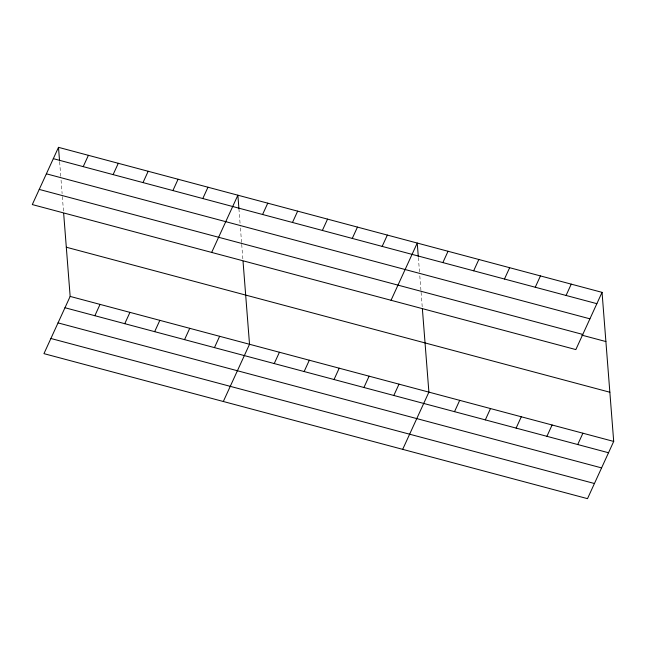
<?xml version="1.0" encoding="UTF-8"?>
<svg xmlns="http://www.w3.org/2000/svg" width="646" height="646" viewBox="0 0 646 646"><rect width="100%" height="100%" fill="white"/><g stroke="black" fill="none" stroke-linecap="round" stroke-linejoin="round"><path stroke-width="0.48" stroke-dasharray="3.23 2.42" d="M418.374 257.52L419.65 273.92M419.803 275.85L420.934 290.32M421.087 292.25L422.25 307.157M238.923 208.706L240.28 226.068M240.433 227.998L241.564 242.46M241.717 244.39L242.88 259.296M59.634 161.815L60.91 178.207M61.063 180.137L62.121 193.647M62.347 196.537L63.51 211.444"/><path stroke-width="0.97" d="M58.495 147.345L32.3 204.572L575.844 349.583L602.048 292.355L58.495 147.345L59.553 160.846M83.213 166.636L88.397 155.323M113.107 174.614L118.291 163.293M63.663 213.43L70.156 296.417L43.952 353.645L587.505 498.655L613.7 441.428L602.048 292.355M143 182.592L148.184 171.271M94.865 315.708L100.049 304.395M172.902 190.562L178.078 179.249M124.767 323.686L129.943 312.365M202.796 198.54L207.972 187.227M154.66 331.664L159.837 320.343M211.67 252.425L237.873 195.197L238.923 208.706M184.554 339.635L189.73 328.321M262.583 214.488L267.767 203.175M214.448 347.613L219.632 336.3M292.476 222.466L297.661 211.153M223.322 401.497L249.526 344.27L243.033 261.291M322.37 230.444L327.554 219.123M274.235 363.561L279.419 352.248M352.272 238.422L357.448 227.101M304.137 371.539L309.313 360.226M382.166 246.392L387.342 235.079M334.03 379.517L339.207 368.196M391.04 300.277L417.243 243.058L418.293 256.559M363.924 387.495L369.108 376.174M442.857 262.591L448.041 251.27M393.818 395.465L399.002 384.152M473.663 270.803L478.839 259.49M402.692 449.35L428.896 392.13L422.403 309.143M504.461 279.024L509.646 267.71M454.518 411.663L459.694 400.342M535.259 287.244L540.444 275.923M485.316 419.876L490.5 408.563M566.066 295.456L571.242 284.143M516.114 428.096L521.298 416.783M546.92 436.316L552.096 424.995M577.718 444.529L582.902 433.216M53.319 158.658L596.864 303.677M46.383 173.814L589.927 318.825M39.236 189.415L582.781 334.434M581.828 335.137L605.891 341.556M66.312 247.224L609.856 392.235M70.156 296.417L613.7 441.428M64.971 307.73L608.516 452.749M58.035 322.887L601.579 467.898M50.889 338.488L594.433 483.507"/></g></svg>
